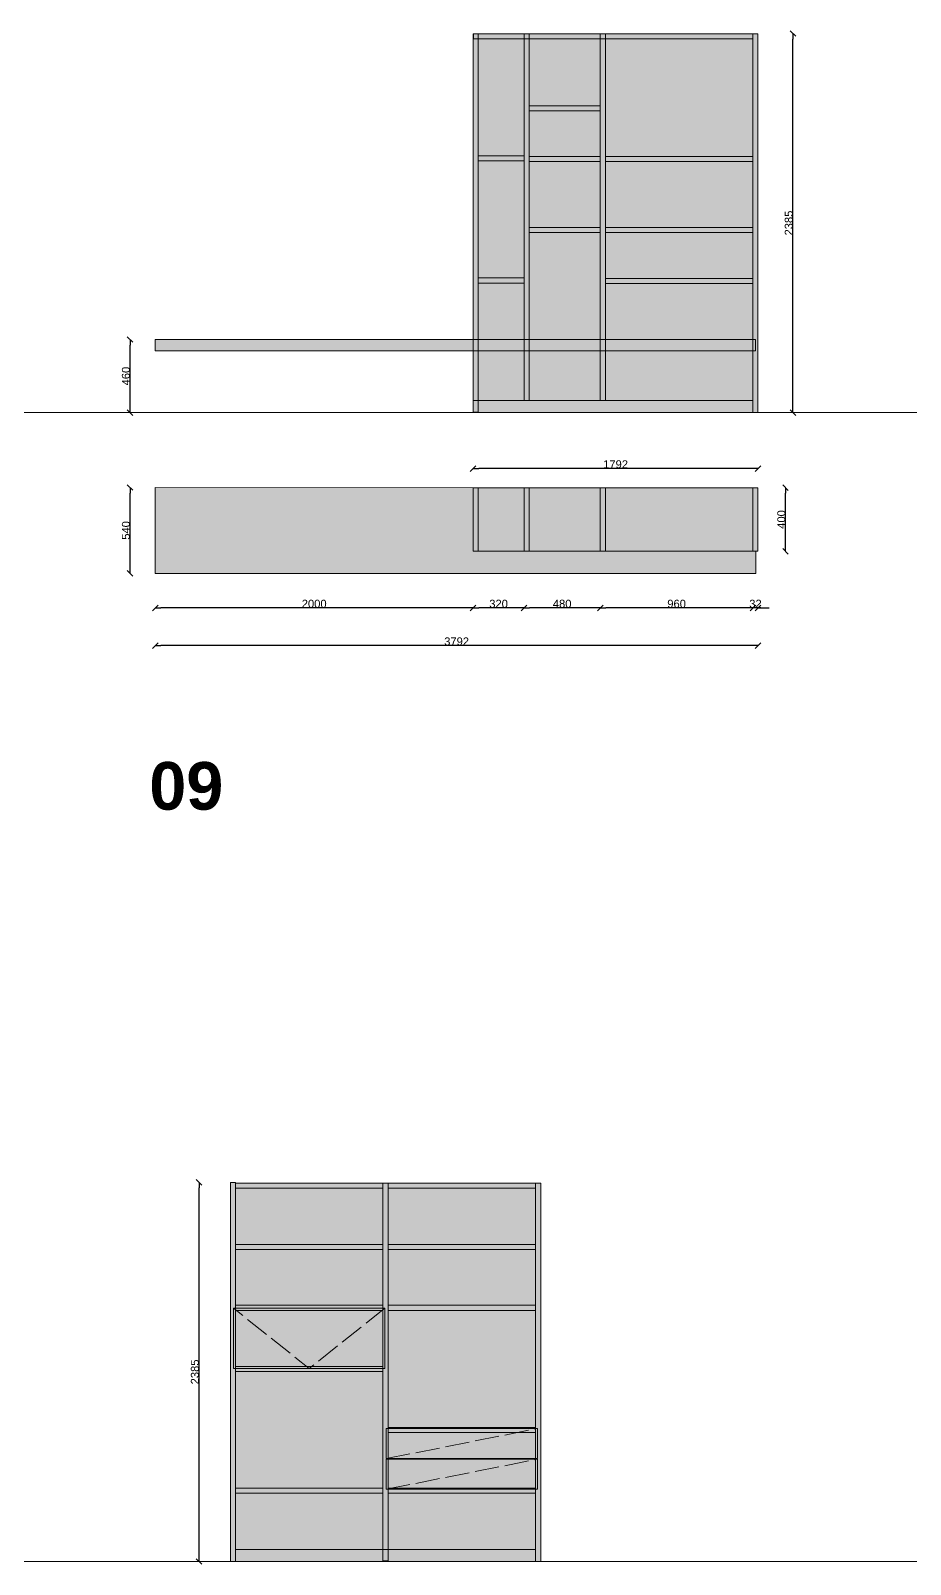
# Model space of a CAD drawing. Header units: millimetres. Extents: x -21288 to 39740, y -2987 to 21739.
# Drawn here: x 24022 to 29556, y 7055 to 16702 of the extents above; entities that cross this region are included whole.
import ezdxf

# ---------------------------------------------------------------- set-up
doc = ezdxf.new("R2010")
doc.units = ezdxf.units.MM
doc.header["$LTSCALE"] = 50
doc.header["$PDMODE"] = 1
doc.header["$PDSIZE"] = -2
doc.linetypes.add('ISO-02 Linea a tratti', pattern=[3.81, 3.048, -0.762])
doc.layers.get('0').update_dxf_attribs({"lineweight": 18})
doc.layers.add('Linee arredi', color=3, linetype='Continuous', lineweight=5)
doc.layers.add('Quote', color=7, linetype='Continuous', lineweight=5)
doc.styles.add('Arial', font='Arial.ttf')
doc.styles.add('Arial (bold)', font='Arial Bold.ttf')
doc.dimstyles.new('M&C_quote arredo', dxfattribs={"dimtxt": 50.344329, "dimasz": 35.34668, "dimexe": 0, "dimexo": 0, "dimgap": 0.5, "dimtad": 1, "dimdec": 0, "dimtxsty": 'Arial', "dimblk": 'VW_SLASH-2', "dimblk1": 'VW_SLASH-2', "dimblk2": 'VW_SLASH-2', "dimcen": 0, "dimse1": 1, "dimse2": 1, "dimazin": 0, "dimtfac": 1, "dimtdec": 0, "dimtix": 1, "dimtmove": 0, "dimatfit": 0, "dimldrblk": 'VW_SLASH-2', "dimfxl": 0, "dimfxlon": 1, "dimfrac": 2, "dimtolj": 1, "dimarcsym": 0})

# ---------------------------------------------------------------- blocks, each defined once
blk = doc.blocks.new('VW_SLASH-2')
at = {"color": 0, "linetype": 'ByBlock', "lineweight": -2, "transparency": 16777216}
blk.add_line((0, 0), (-1, 0), dxfattribs=at)
at = {"color": 0, "linetype": 'Continuous', "lineweight": -2, "transparency": 16777216, "flags": 128}
blk.add_lwpolyline([(0.5, 0.5), (-0.5, -0.5)], dxfattribs=at)
blk = doc.blocks.new('*D50')
at = {"layer": 'Defpoints', "color": 0, "transparency": 16777216}
for p in [(28597.3, 13427.3), (24805.3, 13288.4), (24805.3, 12833.7)]:
    blk.add_point(p, dxfattribs=at)
at = {"layer": 'Quote', "color": 0, "lineweight": -2, "transparency": 16777216}
blk.add_line((28561.9, 12833.7), (24840.6, 12833.7), dxfattribs=at)
at = {"layer": 'Quote', "color": 0, "lineweight": -2, "transparency": 16777216, "xscale": 35.3466796875, "yscale": 35.3466796875, "zscale": 35.3466796875, "rotation": 180}
blk.add_blockref('VW_SLASH-2', (24805.3, 12833.7), dxfattribs=at)
at = {"layer": 'Quote', "color": 0, "lineweight": -2, "transparency": 16777216, "xscale": 35.3466796875, "yscale": 35.3466796875, "zscale": 35.3466796875}
blk.add_blockref('VW_SLASH-2', (28597.3, 12833.7), dxfattribs=at)
at = {"layer": 'Quote', "color": 0, "transparency": 16777216, "insert": (26701.3, 12859.9), "char_height": 50.34, "attachment_point": 5, "style": 'Arial'}
blk.add_mtext('\\A1;3792', dxfattribs=at)
blk = doc.blocks.new('*D51')
at = {"layer": 'Defpoints', "color": 0, "transparency": 16777216}
for p in [(24805.3, 13513.9), (26805.3, 13513.9), (24805.3, 13070.7)]:
    blk.add_point(p, dxfattribs=at)
at = {"layer": 'Quote', "color": 0, "lineweight": -2, "transparency": 16777216}
blk.add_line((26769.9, 13070.7), (24840.6, 13070.7), dxfattribs=at)
at = {"layer": 'Quote', "color": 0, "lineweight": -2, "transparency": 16777216, "xscale": 35.3466796875, "yscale": 35.3466796875, "zscale": 35.3466796875, "rotation": 180}
blk.add_blockref('VW_SLASH-2', (24805.3, 13070.7), dxfattribs=at)
at = {"layer": 'Quote', "color": 0, "lineweight": -2, "transparency": 16777216, "xscale": 35.3466796875, "yscale": 35.3466796875, "zscale": 35.3466796875}
blk.add_blockref('VW_SLASH-2', (26805.3, 13070.7), dxfattribs=at)
at = {"layer": 'Quote', "color": 0, "transparency": 16777216, "insert": (25805.3, 13096.9), "char_height": 50.34, "attachment_point": 5, "style": 'Arial'}
blk.add_mtext('\\A1;2000', dxfattribs=at)
blk = doc.blocks.new('*D52')
at = {"layer": 'Defpoints', "color": 0, "transparency": 16777216}
for p in [(26805.3, 13513.9), (27125.3, 13201.7), (26805.3, 13070.7)]:
    blk.add_point(p, dxfattribs=at)
at = {"layer": 'Quote', "color": 0, "lineweight": -2, "transparency": 16777216}
blk.add_line((27089.9, 13070.7), (26840.6, 13070.7), dxfattribs=at)
at = {"layer": 'Quote', "color": 0, "lineweight": -2, "transparency": 16777216, "xscale": 35.3466796875, "yscale": 35.3466796875, "zscale": 35.3466796875, "rotation": 180}
blk.add_blockref('VW_SLASH-2', (26805.3, 13070.7), dxfattribs=at)
at = {"layer": 'Quote', "color": 0, "lineweight": -2, "transparency": 16777216, "xscale": 35.3466796875, "yscale": 35.3466796875, "zscale": 35.3466796875}
blk.add_blockref('VW_SLASH-2', (27125.3, 13070.7), dxfattribs=at)
at = {"layer": 'Quote', "color": 0, "transparency": 16777216, "insert": (26965.3, 13096.9), "char_height": 50.34, "attachment_point": 5, "style": 'Arial'}
blk.add_mtext('\\A1;320', dxfattribs=at)
blk = doc.blocks.new('*D53')
at = {"layer": 'Defpoints', "color": 0, "transparency": 16777216}
for p in [(27125.3, 13201.7), (27605.3, 13201.7), (27125.3, 13070.7)]:
    blk.add_point(p, dxfattribs=at)
at = {"layer": 'Quote', "color": 0, "lineweight": -2, "transparency": 16777216}
blk.add_line((27569.9, 13070.7), (27160.6, 13070.7), dxfattribs=at)
at = {"layer": 'Quote', "color": 0, "lineweight": -2, "transparency": 16777216, "xscale": 35.3466796875, "yscale": 35.3466796875, "zscale": 35.3466796875, "rotation": 180}
blk.add_blockref('VW_SLASH-2', (27125.3, 13070.7), dxfattribs=at)
at = {"layer": 'Quote', "color": 0, "lineweight": -2, "transparency": 16777216, "xscale": 35.3466796875, "yscale": 35.3466796875, "zscale": 35.3466796875}
blk.add_blockref('VW_SLASH-2', (27605.3, 13070.7), dxfattribs=at)
at = {"layer": 'Quote', "color": 0, "transparency": 16777216, "insert": (27365.3, 13096.9), "char_height": 50.34, "attachment_point": 5, "style": 'Arial'}
blk.add_mtext('\\A1;480', dxfattribs=at)
blk = doc.blocks.new('*D54')
at = {"layer": 'Defpoints', "color": 0, "transparency": 16777216}
for p in [(27605.3, 13201.7), (28565.3, 13201.7), (27605.3, 13070.7)]:
    blk.add_point(p, dxfattribs=at)
at = {"layer": 'Quote', "color": 0, "lineweight": -2, "transparency": 16777216}
blk.add_line((28529.9, 13070.7), (27640.6, 13070.7), dxfattribs=at)
at = {"layer": 'Quote', "color": 0, "lineweight": -2, "transparency": 16777216, "xscale": 35.3466796875, "yscale": 35.3466796875, "zscale": 35.3466796875, "rotation": 180}
blk.add_blockref('VW_SLASH-2', (27605.3, 13070.7), dxfattribs=at)
at = {"layer": 'Quote', "color": 0, "lineweight": -2, "transparency": 16777216, "xscale": 35.3466796875, "yscale": 35.3466796875, "zscale": 35.3466796875}
blk.add_blockref('VW_SLASH-2', (28565.3, 13070.7), dxfattribs=at)
at = {"layer": 'Quote', "color": 0, "transparency": 16777216, "insert": (28085.3, 13096.9), "char_height": 50.34, "attachment_point": 5, "style": 'Arial'}
blk.add_mtext('\\A1;960', dxfattribs=at)
blk = doc.blocks.new('*D55')
at = {"layer": 'Defpoints', "color": 0, "transparency": 16777216}
for p in [(28565.3, 13201.7), (28597.3, 13125.7), (28565.3, 13070.7)]:
    blk.add_point(p, dxfattribs=at)
at = {"layer": 'Quote', "color": 0, "lineweight": -2, "transparency": 16777216}
for p, q in [((28529.9, 13070.7), (28494.6, 13070.7)), ((28597.3, 13070.7), (28565.3, 13070.7)), ((28632.6, 13070.7), (28668, 13070.7))]:
    blk.add_line(p, q, dxfattribs=at)
at = {"layer": 'Quote', "color": 0, "lineweight": -2, "transparency": 16777216, "xscale": 35.3466796875, "yscale": 35.3466796875, "zscale": 35.3466796875}
blk.add_blockref('VW_SLASH-2', (28565.3, 13070.7), dxfattribs=at)
at = {"layer": 'Quote', "color": 0, "lineweight": -2, "transparency": 16777216, "xscale": 35.3466796875, "yscale": 35.3466796875, "zscale": 35.3466796875, "rotation": 180}
blk.add_blockref('VW_SLASH-2', (28597.3, 13070.7), dxfattribs=at)
at = {"layer": 'Quote', "color": 0, "transparency": 16777216, "insert": (28581.3, 13096.9), "char_height": 50.34, "attachment_point": 5, "style": 'Arial'}
blk.add_mtext('\\A1;32', dxfattribs=at)
blk = doc.blocks.new('*D56')
at = {"layer": 'Defpoints', "color": 0, "transparency": 16777216}
for p in [(28597.3, 16684.4), (28817.3, 16684.4), (29429.2, 14299.4)]:
    blk.add_point(p, dxfattribs=at)
at = {"layer": 'Quote', "color": 0, "lineweight": -2, "transparency": 16777216}
blk.add_line((28817.3, 14334.7), (28817.3, 16649), dxfattribs=at)
at = {"layer": 'Quote', "color": 0, "lineweight": -2, "transparency": 16777216, "xscale": 35.3466796875, "yscale": 35.3466796875, "zscale": 35.3466796875}
for p, rotation in [((28817.3, 16684.4), 90), ((28817.3, 14299.4), 270)]:
    blk.add_blockref('VW_SLASH-2', p, dxfattribs=dict(at, rotation=rotation))
at = {"layer": 'Quote', "color": 0, "transparency": 16777216, "insert": (28791.1, 15491.9), "char_height": 50.34, "attachment_point": 5, "rotation": 90, "style": 'Arial'}
blk.add_mtext('\\A1;2385', dxfattribs=at)
blk = doc.blocks.new('*D57')
at = {"layer": 'Defpoints', "color": 0, "transparency": 16777216}
for p in [(26805.3, 13947.8), (26805.3, 13827.3), (28597.3, 13827.3)]:
    blk.add_point(p, dxfattribs=at)
at = {"layer": 'Quote', "color": 0, "lineweight": -2, "transparency": 16777216}
blk.add_line((28561.9, 13947.8), (26840.6, 13947.8), dxfattribs=at)
at = {"layer": 'Quote', "color": 0, "lineweight": -2, "transparency": 16777216, "xscale": 35.3466796875, "yscale": 35.3466796875, "zscale": 35.3466796875, "rotation": 180}
blk.add_blockref('VW_SLASH-2', (26805.3, 13947.8), dxfattribs=at)
at = {"layer": 'Quote', "color": 0, "lineweight": -2, "transparency": 16777216, "xscale": 35.3466796875, "yscale": 35.3466796875, "zscale": 35.3466796875}
blk.add_blockref('VW_SLASH-2', (28597.3, 13947.8), dxfattribs=at)
at = {"layer": 'Quote', "color": 0, "transparency": 16777216, "insert": (27701.3, 13974), "char_height": 50.34, "attachment_point": 5, "style": 'Arial'}
blk.add_mtext('\\A1;1792', dxfattribs=at)
blk = doc.blocks.new('*D58')
at = {"layer": 'Defpoints', "color": 0, "transparency": 16777216}
for p in [(24647.3, 14759.3), (24805.3, 14759.3), (24805.3, 14299.4)]:
    blk.add_point(p, dxfattribs=at)
at = {"layer": 'Quote', "color": 0, "lineweight": -2, "transparency": 16777216}
blk.add_line((24647.3, 14334.7), (24647.3, 14724), dxfattribs=at)
at = {"layer": 'Quote', "color": 0, "lineweight": -2, "transparency": 16777216, "xscale": 35.3466796875, "yscale": 35.3466796875, "zscale": 35.3466796875}
for p, rotation in [((24647.3, 14759.3), 90), ((24647.3, 14299.4), 270)]:
    blk.add_blockref('VW_SLASH-2', p, dxfattribs=dict(at, rotation=rotation))
at = {"layer": 'Quote', "color": 0, "transparency": 16777216, "insert": (24621.1, 14529.3), "char_height": 50.34, "attachment_point": 5, "rotation": 90, "style": 'Arial'}
blk.add_mtext('\\A1;460', dxfattribs=at)
blk = doc.blocks.new('*D59')
at = {"layer": 'Defpoints', "color": 0, "transparency": 16777216}
for p in [(24647.3, 13828.4), (24805.3, 13828.4), (24805.3, 13288.4)]:
    blk.add_point(p, dxfattribs=at)
at = {"layer": 'Quote', "color": 0, "lineweight": -2, "transparency": 16777216}
blk.add_line((24647.3, 13323.7), (24647.3, 13793), dxfattribs=at)
at = {"layer": 'Quote', "color": 0, "lineweight": -2, "transparency": 16777216, "xscale": 35.3466796875, "yscale": 35.3466796875, "zscale": 35.3466796875}
for p, rotation in [((24647.3, 13828.4), 90), ((24647.3, 13288.4), 270)]:
    blk.add_blockref('VW_SLASH-2', p, dxfattribs=dict(at, rotation=rotation))
at = {"layer": 'Quote', "color": 0, "transparency": 16777216, "insert": (24621.1, 13558.4), "char_height": 50.34, "attachment_point": 5, "rotation": 90, "style": 'Arial'}
blk.add_mtext('\\A1;540', dxfattribs=at)
blk = doc.blocks.new('*D60')
at = {"layer": 'Defpoints', "color": 0, "transparency": 16777216}
for p in [(28597.3, 13827.3), (28770.5, 13827.3), (28597.3, 13427.3)]:
    blk.add_point(p, dxfattribs=at)
at = {"layer": 'Quote', "color": 0, "lineweight": -2, "transparency": 16777216}
blk.add_line((28770.5, 13462.7), (28770.5, 13792), dxfattribs=at)
at = {"layer": 'Quote', "color": 0, "lineweight": -2, "transparency": 16777216, "xscale": 35.3466796875, "yscale": 35.3466796875, "zscale": 35.3466796875}
for p, rotation in [((28770.5, 13827.3), 90), ((28770.5, 13427.3), 270)]:
    blk.add_blockref('VW_SLASH-2', p, dxfattribs=dict(at, rotation=rotation))
at = {"layer": 'Quote', "color": 0, "transparency": 16777216, "insert": (28744.3, 13627.3), "char_height": 50.34, "attachment_point": 5, "rotation": 90, "style": 'Arial'}
blk.add_mtext('\\A1;400', dxfattribs=at)
blk = doc.blocks.new('*D561')
at = {"layer": 'Defpoints', "color": 0, "transparency": 16777216}
for p in [(25081.2, 9457.5), (25450.2, 9457.5), (25450.2, 7072.5)]:
    blk.add_point(p, dxfattribs=at)
at = {"layer": 'Quote', "color": 0, "lineweight": -2, "transparency": 16777216}
blk.add_line((25081.2, 7107.8), (25081.2, 9422.1), dxfattribs=at)
at = {"layer": 'Quote', "color": 0, "lineweight": -2, "transparency": 16777216, "xscale": 35.3466796875, "yscale": 35.3466796875, "zscale": 35.3466796875}
for p, rotation in [((25081.2, 9457.5), 90), ((25081.2, 7072.5), 270)]:
    blk.add_blockref('VW_SLASH-2', p, dxfattribs=dict(at, rotation=rotation))
at = {"layer": 'Quote', "color": 0, "transparency": 16777216, "insert": (25055, 8265), "char_height": 50.34, "attachment_point": 5, "rotation": 90, "style": 'Arial'}
blk.add_mtext('\\A1;2385', dxfattribs=at)

msp = doc.modelspace()

# ---------------------------------------------------------------- hatches: boundary and pattern name
at = {"layer": 'Linee arredi'}
h = msp.add_hatch(color=7, dxfattribs=at)
h.dxf.hatch_style = 1
h.paths.add_polyline_path([(26805.29, 16682.22), (26837.29, 16682.22), (26837.29, 14302.22), (26805.29, 14302.22)])
h = msp.add_hatch(color=7, dxfattribs=at)
h.dxf.hatch_style = 1
h.paths.add_polyline_path([(26807.13, 16651.12), (26807.13, 16683.12), (28565.29, 16683.12), (28565.29, 16651.12)])
h = msp.add_hatch(color=254, dxfattribs=at)
h.dxf.hatch_style = 1
h.paths.add_polyline_path([(27637.29, 16651.12), (27637.29, 15911.47), (28565.29, 15911.47), (28565.29, 16651.12)])
h.paths.add_polyline_path([(27125.29, 16651.12), (26837.29, 16651.12), (26837.29, 15914.32), (27125.29, 15914.32)])
h.paths.add_polyline_path([(27605.29, 16230.14), (27605.29, 16651.12), (27157.29, 16651.12), (27157.29, 16230.14)])
h.paths.add_polyline_path([(27605.29, 15911.47), (27605.29, 16198.14), (27157.29, 16198.14), (27157.29, 15911.47)])
h.paths.add_polyline_path([(27605.29, 15463.58), (27605.29, 15879.47), (27157.29, 15879.47), (27157.29, 15463.58)])
h.paths.add_polyline_path([(27125.29, 15882.32), (26837.29, 15882.32), (26837.29, 15146.42), (27125.29, 15146.42)])
h.paths.add_polyline_path([(27125.29, 15114.42), (26837.29, 15114.42), (26837.29, 14759.62), (27125.29, 14759.62)])
h.paths.add_polyline_path([(27157.29, 14759.62), (27605.29, 14759.62), (27605.29, 15431.58), (27157.29, 15431.58)])
h.paths.add_polyline_path([(28565.29, 14759.62), (28565.29, 15111.57), (27637.29, 15111.57), (27637.29, 14759.62)])
h.paths.add_polyline_path([(27637.29, 14687.62), (27637.29, 14375.37), (28565.29, 14375.37), (28565.29, 14687.62)])
h.paths.add_polyline_path([(27157.29, 14687.62), (27157.29, 14375.37), (27605.29, 14375.37), (27605.29, 14687.62)])
h.paths.add_polyline_path([(26837.29, 14687.62), (26837.29, 14375.37), (27125.29, 14375.37), (27125.29, 14687.62)])
h.paths.add_polyline_path([(27637.29, 15143.57), (28565.29, 15143.57), (28565.29, 15431.58), (27637.29, 15431.58)])
h.paths.add_polyline_path([(27637.29, 15463.58), (28565.29, 15463.58), (28565.29, 15879.47), (27637.29, 15879.47)])
h = msp.add_hatch(color=7, dxfattribs=at)
h.dxf.hatch_style = 1
h.paths.add_polyline_path([(27125.29, 16683.12), (27157.29, 16683.12), (27157.29, 14375.37), (27125.29, 14375.37)])
h = msp.add_hatch(color=7, dxfattribs=at)
h.dxf.hatch_style = 1
h.paths.add_polyline_path([(27605.29, 16683.12), (27637.29, 16683.12), (27637.29, 14375.37), (27605.29, 14375.37)])
h = msp.add_hatch(color=7, dxfattribs=at)
h.dxf.hatch_style = 1
h.paths.add_polyline_path([(28565.29, 16683.12), (28597.29, 16683.12), (28597.29, 14299.37), (28565.29, 14299.37)])
h = msp.add_hatch(color=7, dxfattribs=at)
h.dxf.hatch_style = 1
h.paths.add_polyline_path([(27157.26, 16198.14), (27157.26, 16230.14), (27605.26, 16230.14), (27605.26, 16198.14)])
h = msp.add_hatch(color=7, dxfattribs=at)
h.dxf.hatch_style = 1
h.paths.add_polyline_path([(26837.29, 15882.32), (26837.29, 15914.32), (27125.29, 15914.32), (27125.29, 15882.32)])
h = msp.add_hatch(color=7, dxfattribs=at)
h.dxf.hatch_style = 1
h.paths.add_polyline_path([(27157.29, 15879.47), (27157.29, 15911.47), (27605.29, 15911.47), (27605.29, 15879.47)])
h = msp.add_hatch(color=7, dxfattribs=at)
h.dxf.hatch_style = 1
h.paths.add_polyline_path([(27637.29, 15879.47), (27637.29, 15911.47), (28565.29, 15911.47), (28565.29, 15879.47)])
h = msp.add_hatch(color=7, dxfattribs=at)
h.dxf.hatch_style = 1
h.paths.add_polyline_path([(27157.29, 15431.58), (27157.29, 15463.58), (27605.29, 15463.58), (27605.29, 15431.58)])
h = msp.add_hatch(color=7, dxfattribs=at)
h.dxf.hatch_style = 1
h.paths.add_polyline_path([(27637.29, 15431.58), (27637.29, 15463.58), (28565.29, 15463.58), (28565.29, 15431.58)])
h = msp.add_hatch(color=7, dxfattribs=at)
h.dxf.hatch_style = 1
h.paths.add_polyline_path([(26837.29, 15114.42), (26837.29, 15146.42), (27125.29, 15146.42), (27125.29, 15114.42)])
h = msp.add_hatch(color=7, dxfattribs=at)
h.dxf.hatch_style = 1
h.paths.add_polyline_path([(27637.29, 15111.57), (27637.29, 15143.57), (28565.29, 15143.57), (28565.29, 15111.57)])
h = msp.add_hatch(color=252, dxfattribs=at)
h.dxf.hatch_style = 1
h.paths.add_polyline_path([(24805.29, 14687.62), (24805.29, 14759.62), (28582.29, 14759.62), (28582.29, 14687.62)])
h = msp.add_hatch(color=7, dxfattribs=at)
h.dxf.hatch_style = 1
h.paths.add_polyline_path([(26805.29, 14299.37), (26805.29, 14375.37), (28565.29, 14375.37), (28565.29, 14299.37)])
h = msp.add_hatch(color=252, dxfattribs=at)
h.dxf.hatch_style = 1
h.paths.add_polyline_path([(24805.29, 13828.38), (24805.29, 13288.38), (28583.29, 13288.38), (28583.29, 13427.32), (26805.29, 13427.32), (26805.29, 13827.33)])
h = msp.add_hatch(color=7, dxfattribs=at)
h.dxf.hatch_style = 1
h.paths.add_polyline_path([(26837.29, 13827.32), (26805.29, 13827.32), (26805.29, 13427.32), (26837.29, 13427.32)])
h.paths.add_polyline_path([(27125.29, 13827.32), (26837.29, 13827.32), (26837.29, 13427.32), (27125.29, 13427.32)])
h.paths.add_polyline_path([(27157.29, 13827.32), (27125.29, 13827.32), (27125.29, 13427.32), (27157.29, 13427.32)])
h.paths.add_polyline_path([(27605.29, 13827.32), (27157.29, 13827.32), (27157.29, 13427.32), (27605.29, 13427.32)])
h.paths.add_polyline_path([(27637.29, 13827.32), (27605.29, 13827.32), (27605.29, 13427.32), (27637.29, 13427.32)])
h.paths.add_polyline_path([(28565.29, 13827.32), (27637.29, 13827.32), (27637.29, 13427.32), (28565.29, 13427.32)])
h.paths.add_polyline_path([(28597.29, 13827.32), (28565.29, 13827.32), (28565.29, 13427.32), (28597.29, 13427.32)])
h = msp.add_hatch(color=7, dxfattribs=at)
h.dxf.hatch_style = 1
h.paths.add_polyline_path([(25310.26, 9457.47), (25278.26, 9457.47), (25278.26, 7072.47), (25310.26, 7072.47)])
h.paths.add_polyline_path([(25310.23, 9066.78), (26238.23, 9066.78), (26238.23, 9034.78), (25310.23, 9034.78)])
h.paths.add_polyline_path([(26270.23, 9452.47), (26238.23, 9452.47), (26238.23, 7077.26), (26270.23, 7077.26)])
h.paths.add_polyline_path([(26270.19, 9066.78), (27198.19, 9066.78), (27198.19, 9034.78), (26270.19, 9034.78)])
h.paths.add_polyline_path([(26270.19, 9452.47), (27198.19, 9452.47), (27198.19, 9420.47), (26270.19, 9420.47)])
h.paths.add_polyline_path([(25310.23, 9452.47), (26238.23, 9452.47), (26238.23, 9420.47), (25310.23, 9420.47)])
h.paths.add_polyline_path([(27230.19, 9452.47), (27198.19, 9452.47), (27198.19, 7072.47), (27230.19, 7072.47)])
h.paths.add_polyline_path([(26270.19, 8684.47), (27198.19, 8684.47), (27198.19, 8652.47), (26270.19, 8652.47)])
h.paths.add_polyline_path([(25310.23, 8684.47), (26238.23, 8684.47), (26238.23, 8652.47), (25310.23, 8652.47)])
h.paths.add_polyline_path([(25310.23, 8298.78), (26238.23, 8298.78), (26238.23, 8266.78), (25310.23, 8266.78)])
h.paths.add_polyline_path([(26270.19, 7916.47), (27198.19, 7916.47), (27198.19, 7884.47), (26270.19, 7884.47)])
h.paths.add_polyline_path([(26270.19, 7534.17), (27198.19, 7534.17), (27198.19, 7502.17), (26270.19, 7502.17)])
h.paths.add_polyline_path([(25310.23, 7534.17), (26238.23, 7534.17), (26238.23, 7502.17), (25310.23, 7502.17)])
h = msp.add_hatch(color=254, dxfattribs=at)
h.dxf.hatch_style = 1
h.paths.add_polyline_path([(26238.23, 9066.78), (26238.23, 9420.47), (25310.26, 9420.47), (25310.26, 9066.78)])
h = msp.add_hatch(color=254, dxfattribs=at)
h.dxf.hatch_style = 1
h.paths.add_polyline_path([(27198.19, 9066.78), (27198.19, 9420.47), (26270.23, 9420.47), (26270.23, 9066.78)])
h = msp.add_hatch(color=254, dxfattribs=at)
h.dxf.hatch_style = 1
h.paths.add_polyline_path([(26238.23, 9034.78), (25310.26, 9034.78), (25310.26, 8684.47), (26238.23, 8684.47)])
h = msp.add_hatch(color=254, dxfattribs=at)
h.dxf.hatch_style = 1
h.paths.add_polyline_path([(26270.23, 8684.47), (27198.19, 8684.47), (27198.19, 9034.78), (26270.23, 9034.78)])
h = msp.add_hatch(color=252, dxfattribs=at)
h.dxf.hatch_style = 1
h.paths.add_polyline_path([(26250.75, 8286.78), (26250.75, 8665.78), (25297.73, 8665.78), (25297.73, 8286.78)])
h = msp.add_hatch(color=254, dxfattribs=at)
h.dxf.hatch_style = 1
h.paths.add_polyline_path([(27198.19, 7916.47), (27198.19, 8652.47), (26270.23, 8652.47), (26270.23, 7916.47)])
h = msp.add_hatch(color=254, dxfattribs=at)
h.dxf.hatch_style = 1
h.paths.add_polyline_path([(26238.23, 7534.17), (26238.23, 8266.78), (25310.26, 8266.78), (25310.26, 7534.17)])
h = msp.add_hatch(color=252, dxfattribs=at)
h.dxf.hatch_style = 1
h.paths.add_polyline_path([(27210.75, 7719.45), (27210.75, 7908.95), (26257.73, 7908.95), (26257.73, 7719.45)])
h = msp.add_hatch(color=252, dxfattribs=at)
h.dxf.hatch_style = 1
h.paths.add_polyline_path([(27210.75, 7526.78), (27210.75, 7716.28), (26257.73, 7716.28), (26257.73, 7526.78)])
h = msp.add_hatch(color=254, dxfattribs=at)
h.dxf.hatch_style = 1
h.paths.add_polyline_path([(25310.26, 7502.17), (25310.26, 7148.47), (26238.23, 7148.47), (26238.23, 7502.17)])
h = msp.add_hatch(color=254, dxfattribs=at)
h.dxf.hatch_style = 1
h.paths.add_polyline_path([(26270.23, 7502.17), (26270.23, 7148.47), (27198.19, 7148.47), (27198.19, 7502.17)])
h = msp.add_hatch(color=7, dxfattribs=at)
h.dxf.hatch_style = 1
h.paths.add_polyline_path([(25310.26, 7072.47), (25310.26, 7148.47), (27198.19, 7148.47), (27198.19, 7072.47)])

# ---------------------------------------------------------------- linework, layer by layer
for p, q in [((-20858.11, 14299.37), (39673.86, 14299.37)), ((-21288.29, 7072.47), (39673.86, 7072.47))]:
    msp.add_line(p, q)
at = {"layer": 'Linee arredi', "linetype": 'ISO-02 Linea a tratti', "lineweight": 5, "transparency": 33554687}
for p, q in [((26257.73, 7719.45), (27210.75, 7908.95)), ((26257.73, 7526.78), (27210.75, 7716.28))]:
    msp.add_line(p, q, dxfattribs=at)
at = {"layer": 'Linee arredi', "linetype": 'Continuous', "lineweight": 15, "transparency": 33554687, "flags": 128}
for points in [[(26805.29, 16682.22), (26837.29, 16682.22), (26837.29, 14302.22), (26805.29, 14302.22)], [(26807.13, 16651.12), (26807.13, 16683.12), (28565.29, 16683.12), (28565.29, 16651.12)], [(27125.29, 16683.12), (27157.29, 16683.12), (27157.29, 14375.37), (27125.29, 14375.37)], [(27605.29, 16683.12), (27637.29, 16683.12), (27637.29, 14375.37), (27605.29, 14375.37)], [(28565.29, 16683.12), (28597.29, 16683.12), (28597.29, 14299.37), (28565.29, 14299.37)], [(27157.26, 16198.14), (27157.26, 16230.14), (27605.26, 16230.14), (27605.26, 16198.14)], [(26837.29, 15882.32), (26837.29, 15914.32), (27125.29, 15914.32), (27125.29, 15882.32)], [(27157.29, 15879.47), (27157.29, 15911.47), (27605.29, 15911.47), (27605.29, 15879.47)], [(27637.29, 15879.47), (27637.29, 15911.47), (28565.29, 15911.47), (28565.29, 15879.47)], [(27157.29, 15431.58), (27157.29, 15463.58), (27605.29, 15463.58), (27605.29, 15431.58)], [(27637.29, 15431.58), (27637.29, 15463.58), (28565.29, 15463.58), (28565.29, 15431.58)], [(26837.29, 15114.42), (26837.29, 15146.42), (27125.29, 15146.42), (27125.29, 15114.42)], [(27637.29, 15111.57), (27637.29, 15143.57), (28565.29, 15143.57), (28565.29, 15111.57)], [(24805.29, 14687.62), (24805.29, 14759.62), (28582.29, 14759.62), (28582.29, 14687.62)], [(26805.29, 14299.37), (26805.29, 14375.37), (28565.29, 14375.37), (28565.29, 14299.37)], [(24805.29, 13828.38), (24805.29, 13288.38), (28583.29, 13288.38), (28583.29, 13427.32), (26805.29, 13427.32), (26805.29, 13827.33)], [(26805.29, 13827.32), (26837.29, 13827.32), (26837.29, 13427.32), (26805.29, 13427.32)], [(26837.29, 13827.32), (27125.29, 13827.32), (27125.29, 13427.32), (26837.29, 13427.32)], [(27125.29, 13827.32), (27157.29, 13827.32), (27157.29, 13427.32), (27125.29, 13427.32)], [(27157.29, 13827.32), (27605.29, 13827.32), (27605.29, 13427.32), (27157.29, 13427.32)], [(27605.29, 13827.32), (27637.29, 13827.32), (27637.29, 13427.32), (27605.29, 13427.32)], [(27637.29, 13827.32), (28565.29, 13827.32), (28565.29, 13427.32), (27637.29, 13427.32)], [(28565.29, 13827.32), (28597.29, 13827.32), (28597.29, 13427.32), (28565.29, 13427.32)]]:
    msp.add_lwpolyline(points, close=True, dxfattribs=at)
at = {"layer": 'Linee arredi', "linetype": 'Continuous', "lineweight": 5, "transparency": 33554687, "flags": 128}
for points in [[(25310.26, 9457.47), (25278.26, 9457.47), (25278.26, 7072.47), (25310.26, 7072.47)], [(25310.23, 9452.47), (26238.23, 9452.47), (26238.23, 9420.47), (25310.23, 9420.47)], [(26270.23, 9452.47), (26238.23, 9452.47), (26238.23, 7077.26), (26270.23, 7077.26)], [(26270.19, 9452.47), (27198.19, 9452.47), (27198.19, 9420.47), (26270.19, 9420.47)], [(27230.19, 9452.47), (27198.19, 9452.47), (27198.19, 7072.47), (27230.19, 7072.47)], [(25310.23, 9066.78), (26238.23, 9066.78), (26238.23, 9034.78), (25310.23, 9034.78)], [(26270.19, 9066.78), (27198.19, 9066.78), (27198.19, 9034.78), (26270.19, 9034.78)], [(25310.23, 8684.47), (26238.23, 8684.47), (26238.23, 8652.47), (25310.23, 8652.47)], [(26270.19, 8684.47), (27198.19, 8684.47), (27198.19, 8652.47), (26270.19, 8652.47)], [(26250.75, 8286.78), (26250.75, 8665.78), (25297.73, 8665.78), (25297.73, 8286.78)], [(25310.23, 8298.78), (26238.23, 8298.78), (26238.23, 8266.78), (25310.23, 8266.78)], [(26270.19, 7916.47), (27198.19, 7916.47), (27198.19, 7884.47), (26270.19, 7884.47)], [(27210.75, 7719.45), (27210.75, 7908.95), (26257.73, 7908.95), (26257.73, 7719.45)], [(27210.75, 7526.78), (27210.75, 7716.28), (26257.73, 7716.28), (26257.73, 7526.78)], [(25310.23, 7534.17), (26238.23, 7534.17), (26238.23, 7502.17), (25310.23, 7502.17)], [(26270.19, 7534.17), (27198.19, 7534.17), (27198.19, 7502.17), (26270.19, 7502.17)], [(25310.26, 7072.47), (25310.26, 7148.47), (27198.19, 7148.47), (27198.19, 7072.47)]]:
    msp.add_lwpolyline(points, close=True, dxfattribs=at)
at = {"layer": 'Linee arredi', "linetype": 'ISO-02 Linea a tratti', "lineweight": 5, "transparency": 33554687, "flags": 128}
msp.add_lwpolyline([(26250.75, 8665.78), (25774.24, 8286.78), (25297.73, 8665.78)], dxfattribs=at)

# ---------------------------------------------------------------- texts
at = {"layer": 'Linee arredi', "transparency": 33554687, "insert": (24767.75, 11797.2), "char_height": 300, "attachment_point": 7, "line_spacing_factor": 1.006858, "style": 'Arial (bold)'}
msp.add_mtext('09', dxfattribs=at)

# ---------------------------------------------------------------- dimensions: what is measured, and where the dimension line sits
at = {"layer": 'Quote', "color": 7}
for base, p1, p2, picture, middle in [((28817.29, 16684.37), (29429.2, 14299.37), (28597.29, 16684.37), '*D56', (28791.07, 15491.87)), ((24647.29, 14759.32), (24805.29, 14299.37), (24805.29, 14759.32), '*D58', (24621.09, 14529.34)), ((24647.29, 13828.38), (24805.29, 13288.38), (24805.29, 13828.38), '*D59', (24621.09, 13558.38)), ((28770.5, 13827.32), (28597.29, 13427.32), (28597.29, 13827.32), '*D60', (28744.3, 13627.32)), ((25081.2, 9457.47), (25450.17, 7072.47), (25450.17, 9457.47), '*D561', (25054.98, 8264.97))]:
    dim = msp.add_linear_dim(base=base, p1=p1, p2=p2, angle=270, dimstyle='M&C_quote arredo', override={"dimpost": '<>', "dimtmove": 1}, dxfattribs=at)
    dim.commit()
    dim.dimension.update_dxf_attribs({"geometry": picture, "text_midpoint": middle})
for base, p1, p2, picture, middle in [((26805.29, 13947.84), (28597.29, 13827.32), (26805.29, 13827.32), '*D57', (27701.29, 13974.04)), ((24805.29, 13070.69), (26805.29, 13513.94), (24805.29, 13513.94), '*D51', (25805.29, 13096.89)), ((26805.29, 13070.69), (27125.29, 13201.69), (26805.29, 13513.94), '*D52', (26965.29, 13096.91)), ((24805.29, 12833.69), (28597.29, 13427.32), (24805.29, 13288.38), '*D50', (26701.29, 12859.91)), ((27125.29, 13070.69), (27605.29, 13201.69), (27125.29, 13201.69), '*D53', (27365.29, 13096.89)), ((27605.29, 13070.69), (28565.29, 13201.69), (27605.29, 13201.69), '*D54', (28085.29, 13096.89)), ((28565.29, 13070.69), (28597.29, 13125.69), (28565.29, 13201.69), '*D55', (28581.29, 13096.91))]:
    dim = msp.add_linear_dim(base=base, p1=p1, p2=p2, dimstyle='M&C_quote arredo', override={"dimpost": '<>', "dimtmove": 1}, dxfattribs=at)
    dim.commit()
    dim.dimension.update_dxf_attribs({"geometry": picture, "text_midpoint": middle})

doc.saveas('drawing.dxf')
